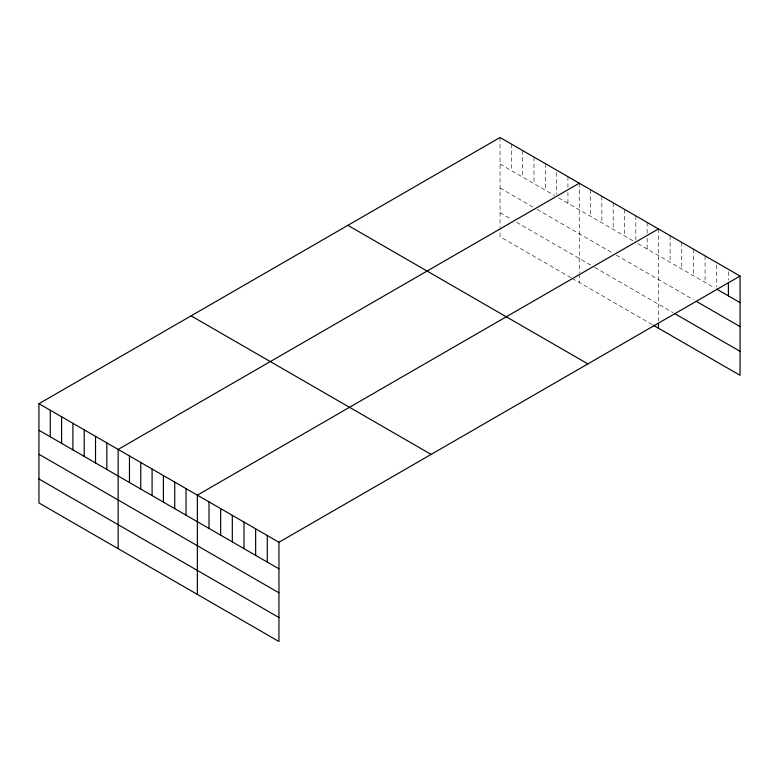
<?xml version="1.0" encoding="UTF-8"?>
<svg xmlns="http://www.w3.org/2000/svg" width="779" height="779" viewBox="0 0 779 779"><rect width="100%" height="100%" fill="white"/><g stroke="black" fill="none" stroke-linecap="round" stroke-linejoin="round"><path stroke-width="0.58" stroke-dasharray="3.9 2.92" d="M500.05 137.484L500.05 227.147M500.05 164.048L554.56 195.519M558.679 197.895L633.765 241.247M637.874 243.623L714.791 288.026M500.05 188.041L533.995 207.633M537.082 209.415L613.19 253.36M616.277 255.142L693.417 299.681M500.05 212.755L511.365 219.288M516.506 222.258L593.647 266.788M594.679 267.382L673.017 312.613M571.026 277.714L500.05 236.738L500.05 228.344M572.049 278.307L652.276 324.629M728.394 271.735L728.394 280.187M716.738 264.996L716.738 286.74M705.083 255.853L705.083 282.426M693.417 249.124L693.417 275.688M681.761 242.396L681.761 268.959M670.106 235.667L670.106 262.231M658.45 228.938L658.45 320.997M647.135 222.405L647.135 233.272M647.135 238.101L647.135 248.968M635.82 215.871L635.82 240.02M624.505 209.337L624.505 235.901M613.19 202.803L613.19 229.377M601.875 196.269L601.875 222.843M590.56 189.745L590.56 216.309M579.255 183.211L579.255 272.874M579.255 274.072L579.255 282.465M567.94 176.677L567.94 187.544M567.94 192.374L567.94 203.241M556.625 172.558L556.625 194.292M545.31 163.609L545.31 190.183M533.995 157.076L533.995 183.649M522.68 150.551L522.68 177.115M511.365 144.018L511.365 170.582"/><path stroke-width="1.17" d="M38.95 403.697L278.95 542.262L278.95 641.516L38.95 502.952L38.95 403.697L500.05 137.484L740.05 276.048L740.05 375.303L653.308 325.223M579.255 183.211L118.145 449.425L118.145 548.679M658.45 228.938L197.35 495.152L197.35 594.406M278.95 542.262L740.05 276.048M716.738 289.155L740.05 302.612M696.338 301.366L740.05 326.596M674.965 313.742L740.05 351.319M347.892 225.335L587.882 363.9M191.118 315.846L431.108 454.41M38.95 430.261L278.95 568.826M38.95 454.254L278.95 592.819M38.95 478.968L278.95 617.533M728.394 282.602L728.394 295.884M658.45 323.392L658.45 328.193M267.294 535.533L267.294 562.097M255.639 528.795L255.639 555.369M243.983 522.066L243.983 548.64M232.317 515.338L232.317 541.902M220.661 508.609L220.661 535.173M209.006 501.88L209.006 528.444M186.035 488.618L186.035 515.182M174.72 482.084L174.72 508.648M163.405 475.55L163.405 502.114M152.09 469.016L152.09 495.59M140.775 462.483L140.775 489.056M129.46 455.958L129.46 482.522M106.84 442.891L106.84 469.455M95.525 436.357L95.525 462.921M84.21 429.823L84.21 456.397M72.895 423.299L72.895 449.863M61.58 416.765L61.58 443.329M50.265 410.231L50.265 436.795"/></g></svg>
